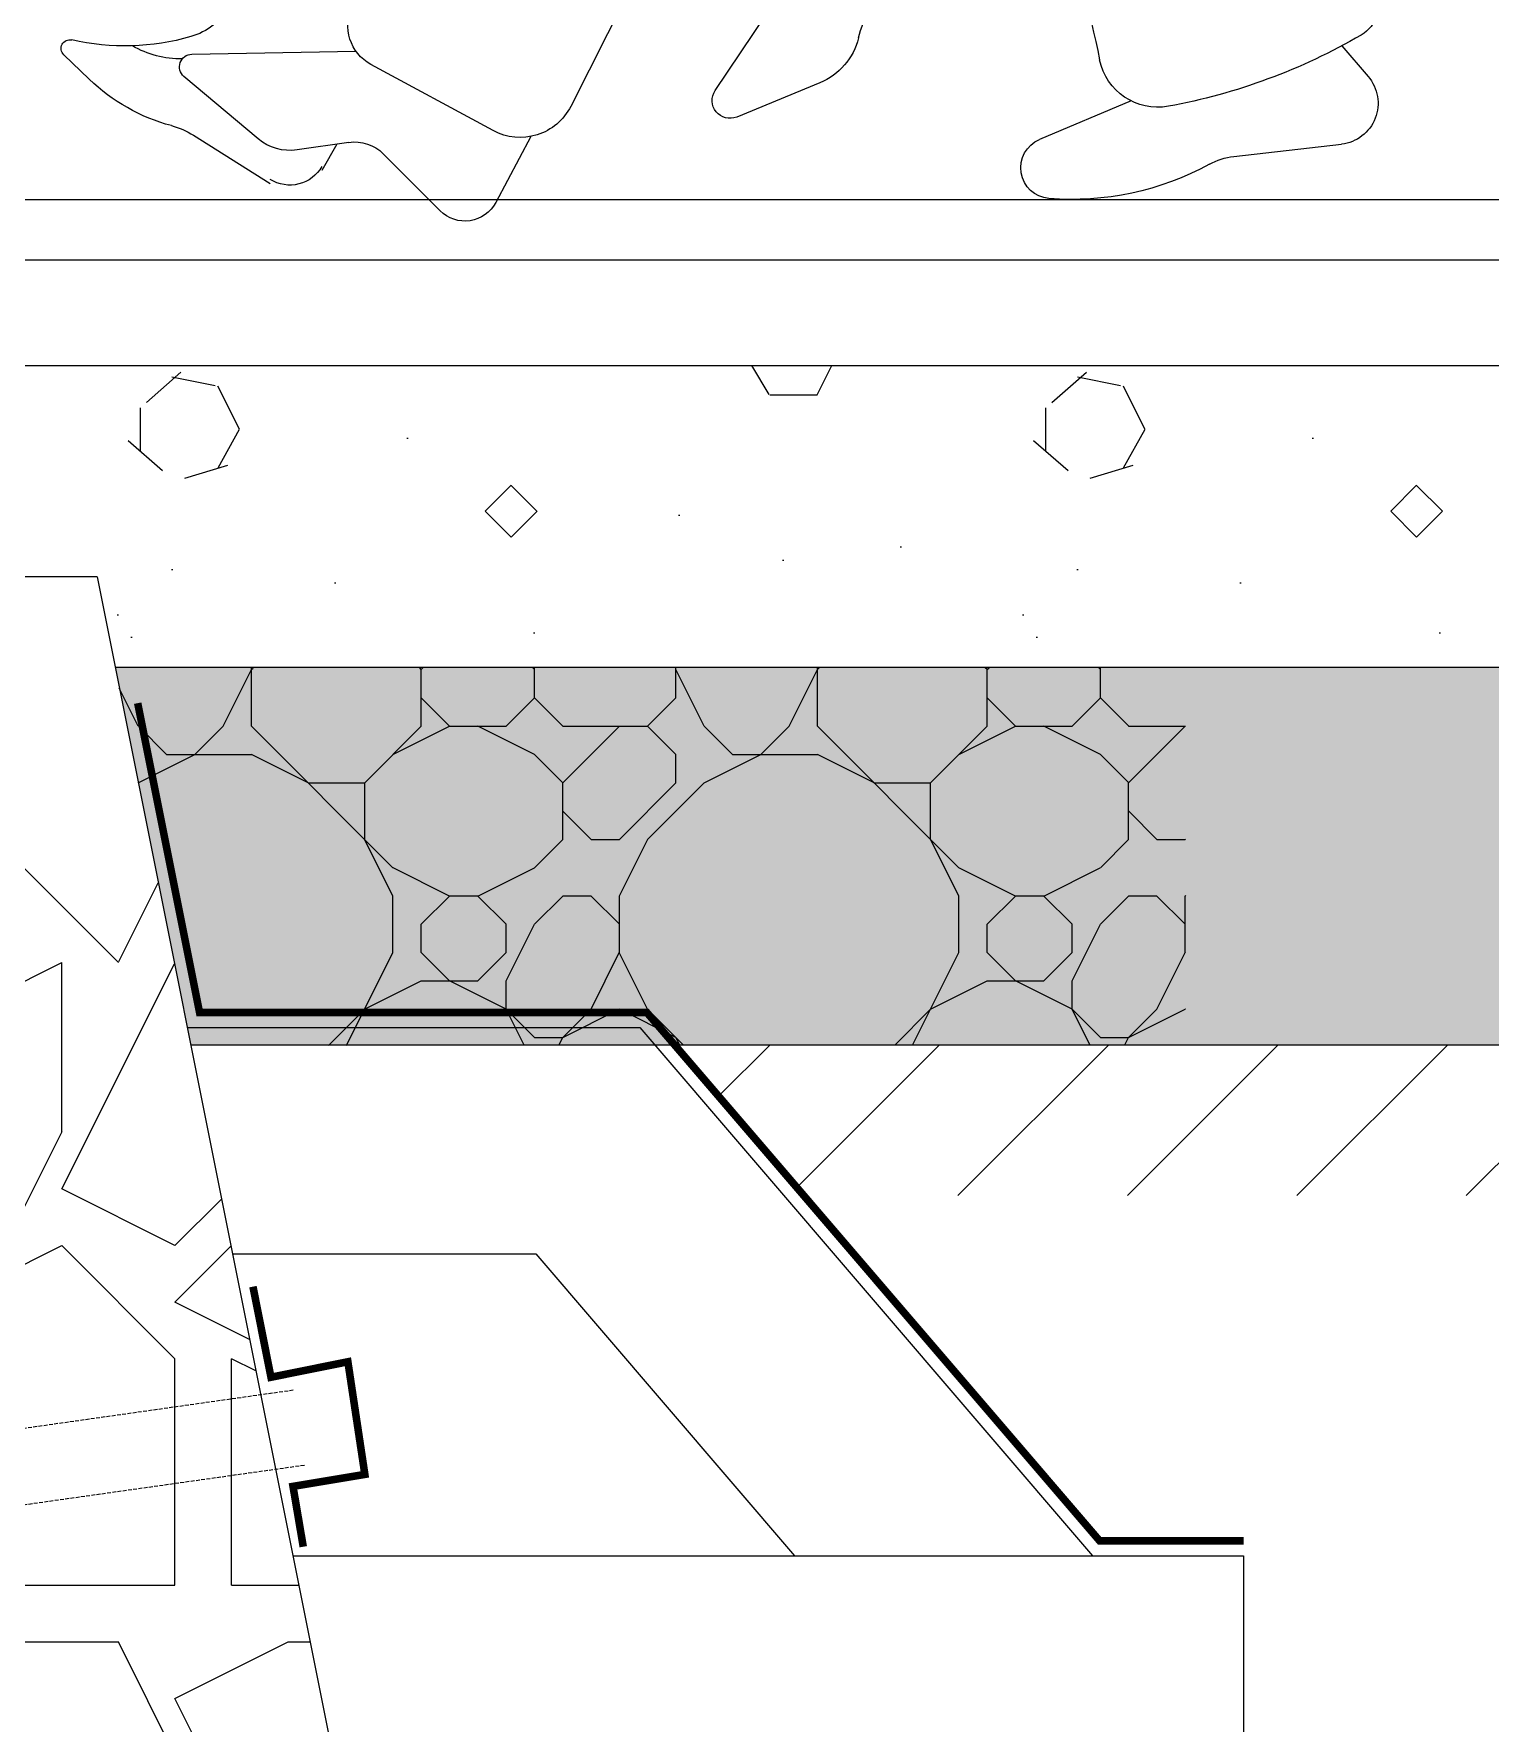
# Model space of a CAD drawing. Extents: x 1332 to 175445, y 256143 to 386027.
# Drawn here: x 159016 to 159982, y 381790 to 382909 of the extents above; entities that cross this region are included whole.
import ezdxf

# ---------------------------------------------------------------- set-up
doc = ezdxf.new("R2010")
doc.units = 0
doc.header["$LTSCALE"] = 10
doc.header["$MEASUREMENT"] = 0
doc.linetypes.add('DASH', pattern=[0.35, 0.25, -0.1])
for name, color, linetype in [('-HD-轮廓线', 4, 'Continuous'), ('0-MISC', 8, 'Continuous'), ('00-Ped..Face', 4, 'Continuous'), ('00-Ped..Hatch', 8, 'Continuous'), ('00-Ped..Section', 5, 'Continuous'), ('00-园建', 4, 'Continuous'), ('00-填充', 8, 'Continuous'), ('00-标高', 3, 'Continuous'), ('00-结构边线', 5, 'Continuous'), ('S-4-铺装填充', 8, 'Continuous'), ('Wall-LLS', 4, 'Continuous')]:
    doc.layers.add(name, color=color, linetype=linetype)
pattern_1 = [(0, (23662.74723158083, 15439.8653619026), (300, 600), [0, -600]), (0, (23311.74723158083, 15358.8653619026), (300, 600), [0, -600]), (0, (23506.74723158083, 15352.8653619026), (300, 600), [0, -600]), (0, (23719.74723158083, 15529.8653619026), (300, 600), [0, -600]), (0, (23470.74723158083, 15322.8653619026), (300, 600), [0, -600]), (0, (23779.74723158083, 15907.8653619026), (300, 600), [0, -600]), (0, (23596.74723158083, 15859.8653619026), (300, 600), [0, -600]), (0, (23692.74723158083, 15784.8653619026), (300, 600), [0, -600]), (0, (23203.74723158083, 15772.8653619026), (300, 600), [0, -600]), (0, (23497.74723158083, 15745.8653619026), (300, 600), [0, -600]), (0, (23383.74723158083, 15592.8653619026), (300, 600), [0, -600]), (0, (23389.74723158083, 15367.8653619026), (300, 600), [0, -600]), (0, (23614.74723158083, 15343.8653619026), (300, 600), [0, -600]), (0, (23779.74723158083, 15607.8653619026), (300, 600), [0, -600]), (0, (23218.74723158083, 15514.8653619026), (300, 600), [0, -600]), (0, (23269.74723158083, 15616.8653619026), (300, 600), [0, -600]), (0, (23503.74723158083, 15574.8653619026), (300, 600), [0, -600]), (0, (23419.74723158083, 15487.8653619026), (300, 600), [0, -600]), (0, (23371.74723158083, 15685.8653619026), (300, 600), [0, -600]), (0, (23446.74723158083, 15910.8653619026), (300, 600), [0, -600]), (0, (23242.74723158083, 15388.8653619026), (300, 600), [0, -600]), (0, (23572.74723158083, 15787.8653619026), (300, 600), [0, -600]), (0, (23293.74723158083, 15796.8653619026), (300, 600), [0, -600]), (0, (23245.74723158083, 15874.8653619026), (300, 600), [0, -600]), (130.601294, (23742.89008958083, 15720.0082179026), (-1499.999983430985, 1800.000007869767), [26.341554, -11037.111]), (18.4349488, (23700.03294758083, 15731.4367899026), (1499.99999446807, 599.9999955732223), [27.10524, -3767.6279]), (90, (23700.03294758083, 15705.7225059026), (300.0000000000001, 600), [25.714284, -1174.28565]), (161.565051, (23725.74723158083, 15697.1510739026), (-1500.000007552608, 599.9999552724113), [27.10524, -3767.6279]), (53.1301023, (23725.74723158083, 15697.1510739026), (300.0000005671201, 599.9999997164399), [28.57143, -2971.4285]), (135, (23748.60437558084, 15391.4368419026), (-300.0000362661431, 599.9999593952012), [24.24366, -1672.8126]), (45, (23714.31865958083, 15391.4368419026), (299.999998082377, 599.9999975789675), [24.24366, -1672.8126]), (135, (23731.46151758083, 15374.2939419026), (-300.0000362661431, 599.9999593952012), [24.24366, -1672.8126]), (45, (23731.46151758083, 15374.2939419026), (299.999998082377, 599.9999975789675), [24.24366, -1672.8126]), (116.565051, (23460.03297158083, 15794.2939359026), (-5.219298673253547e-05, 1199.999967353521), [31.94382599999999, -638.8765]), (180, (23445.74727158083, 15822.8653599026), (-299.9999999999999, 600), [34.285716, -565.71425]), (63.43494880000001, (23397.17583158083, 15794.2939359026), (2.716145353076627e-06, 1199.999994186336), [31.943826, -638.8765000000001]), (116.565051, (23411.46153158083, 15765.7225059026), (-5.219298673253547e-05, 1199.999967353521), [31.94382599999999, -638.8765]), (0, (23411.46153158083, 15765.7225059026), (300, 600), [34.285716, -565.71425]), (63.43494880000001, (23445.74727158083, 15765.7225059026), (2.716145353076627e-06, 1199.999994186336), [31.943826, -638.8765000000001]), (107.102728, (23685.74722958083, 15591.4368219026), (-899.9999655924546, 3000.000004840143), [38.861346, -16282.9025]), (143.972626, (23674.31865758083, 15628.5796479026), (-5699.99992773809, 4199.999995246334), [38.861346, -8122.02]), (180, (23642.89008758083, 15651.4367919026), (-299.9999999999999, 600), [37.142856, -562.8571]), (36.02737329999999, (23574.31866158083, 15628.5796479026), (5699.999957876589, 4199.999954722195), [38.861346, -8122.02]), (71.5650511, (23562.89008958083, 15594.2939619026), (900.0000046203285, 2999.99999483479), [36.140316, -3758.5928]), (107.102728, (23574.31866158083, 15557.1510819026), (-899.9999655924546, 3000.000004840143), [38.861346, -16282.9025]), (143.972626, (23605.74723158083, 15534.2939619026), (-5699.99992773809, 4199.999995246334), [38.861346, -8122.02]), (0, (23605.74723158083, 15534.2939619026), (300, 600), [37.142856, -562.8571]), (36.02737329999999, (23642.89008758083, 15534.2939619026), (5699.999957876589, 4199.999954722195), [38.861346, -8122.02]), (71.5650511, (23674.31865758083, 15557.1510819026), (900.0000046203285, 2999.99999483479), [36.140316, -3758.5928]), (150.255118, (23691.46151558084, 15871.4367879026), (-900.0000021301363, 599.9999925650195), [23.03502, -4814.319600000001]), (90, (23671.46151758083, 15860.0082219026), (300.0000000000001, 600), [22.857144, -1177.14275]), (29.7448813, (23671.46151758083, 15860.0082219026), (900.0000005300184, 599.9999971978212), [23.03502, -4814.319600000001]), (116.565051, (23551.46151758083, 15445.7225019026), (-5.219298673253547e-05, 1199.999967353521), [31.94382599999999, -638.8765]), (168.690067, (23537.17580558084, 15474.2939619026), (-2700.000002003099, 599.9999849441089), [29.137254, -6089.685500000001]), (41.18592510000001, (23485.74723158083, 15460.0082619026), (7499.999954558658, 6599.999942288418), [30.371844, -12725.802]), (90, (23485.74723158083, 15431.4368019026), (300.0000000000001, 600), [28.57143, -1171.4285]), (138.814074, (23508.60437558084, 15411.4368219026), (-7499.999866690215, 6600.000042036299), [30.371844, -12725.802]), (16.6992442, (23508.60437558084, 15411.4368219026), (9899.99992551639, 2999.999968578065), [29.82945, -12498.5375]), (60.9453959, (23537.17580558084, 15420.0082419026), (299.9999992038756, 599.9999946927048), [29.416086, -12325.3395]), (109.983106, (23300.03295158083, 15697.1510739026), (-1500.00000564993, 4199.999988885022), [33.44200199999998, -14012.19749999999]), (155.556045, (23288.60439158083, 15728.5796499026), (-3900.000014866057, 1799.999962602966), [34.522986, -14465.1315]), (24.4439547, (23225.74725158083, 15728.5796499026), (3900.000001945477, 1799.999991342401), [34.522986, -14465.1315]), (70.01689340000001, (23214.31869158083, 15697.1510739026), (1500.000004522143, 4199.999989580724), [33.442002, -14012.1975]), (109.983106, (23225.74725158083, 15665.7225039026), (-1500.00000564993, 4199.999988885022), [33.44200199999998, -14012.19749999999]), (160.016893, (23257.17585158083, 15654.2939319026), (-1500.00000088163, 599.9999726666744), [33.442002, -6989.377500000001]), (19.9831065, (23257.17585158083, 15654.2939319026), (1499.999991764409, 599.9999990480279), [33.442002, -6989.377500000001]), (70.01689340000001, (23288.60439158083, 15665.7225039026), (1500.000004522143, 4199.999989580724), [33.442002, -14012.1975]), (122.005383, (23522.89008758083, 15642.8653599026), (-300.00004026147, 599.9999693707862), [26.954232, -5633.434]), (18.4349488, (23482.89009158083, 15657.1510779026), (1499.99999446807, 599.9999955732223), [27.10524, -3767.6279]), (90, (23482.89009158083, 15631.4367879026), (300.0000000000001, 600), [25.714284, -1174.28565]), (161.565051, (23508.60437558084, 15622.8653619026), (-1500.000007552608, 599.9999552724113), [27.10524, -3767.6279]), (54.46232220000002, (23508.60437558084, 15622.8653619026), (2099.999996957259, 2999.999995506066), [24.57807, -10298.2115]), (116.565051, (23348.60439158083, 15497.1510819026), (-5.219298673253547e-05, 1199.999967353521), [31.94382599999999, -638.8765]), (180, (23334.31869158083, 15525.7225419026), (-299.9999999999999, 600), [31.42857, -568.5714]), (59.0362434, (23285.74725158083, 15497.1510819026), (300.0000009765315, 599.9999970877775), [33.31972799999998, -6963.821999999997]), (120.963756, (23302.89009158083, 15468.5796819026), (-300.0000409979644, 599.9999724465997), [33.319728, -6963.821999999999]), (0, (23302.89009158083, 15468.5796819026), (300, 600), [31.42857, -568.5714]), (63.43494880000001, (23334.31869158083, 15468.5796819026), (2.716145353076627e-06, 1199.999994186336), [31.943826, -638.8765000000001])]
pattern_2 = [(0, (11916.67364240419, 41837.53309997197), (0, 375), [18.75, -56.25, 18.75, -281.25]), (0, (12010.42364240419, 41875.03309997197), (0, 375), [18.75, -356.25]), (0, (11822.92364240419, 41912.53309997197), (0, 375), [37.5, -337.5]), (0, (11729.17364240419, 41931.28309997197), (0, 375), [56.25, -318.75]), (0, (11916.67364240419, 41950.03309997197), (0, 375), [37.5, -37.5, 56.25, -243.75]), (0, (11897.92364240419, 42006.28309997197), (0, 375), [56.25, -318.75]), (0, (11804.17364240419, 42025.03309997197), (0, 375), [56.25, -131.25, 56.25, -131.25]), (0, (11729.17364240419, 42081.28309997197), (0, 375), [56.25, -18.75, 18.75, -281.25]), (0, (11972.92364240419, 42118.78309997197), (0, 375), [18.75, -356.25]), (0, (11897.92364240419, 42156.28309997197), (0, 375), [37.5, -337.5]), (90, (11654.17364240419, 42175.03309997197), (-375, 2.296212748401287e-14), [37.5, -337.5]), (90, (11691.67364240419, 41912.53309997197), (-375, 2.296212748401287e-14), [18.75, -37.5, 56.25, -262.5]), (90, (11785.42364240419, 41950.03309997197), (-375, 2.296212748401287e-14), [75, -18.75, 18.75, -262.5]), (90, (11841.67364240419, 42043.78309997197), (-375, 2.296212748401287e-14), [56.25, -318.75]), (90, (11860.42364240419, 41875.03309997197), (-375, 2.296212748401287e-14), [37.5, -337.5]), (90, (11879.17364240419, 42175.03309997197), (-375, 2.296212748401287e-14), [37.5, -337.5]), (90, (11897.92364240419, 41950.03309997197), (-375, 2.296212748401287e-14), [37.5, -187.5, 18.75, -131.25]), (90, (11954.17364240419, 42137.53309997197), (-375, 2.296212748401287e-14), [18.75, -18.75, 18.75, -318.75]), (90, (11972.92364240419, 41968.78309997197), (-375, 2.296212748401287e-14), [37.5, -56.25, 37.5, -243.75]), (90, (11991.67364240419, 41875.03309997197), (-375, 2.296212748401287e-14), [37.5, -337.5]), (45, (11672.92364240419, 41875.03309997197), (2.220446049250313e-14, 374.9999993707382), [53.032875, -106.06601, 79.5495, -291.681695]), (45, (11654.17364240419, 41875.03309997197), (2.220446049250313e-14, 374.9999993707382), [53.0330085, -477.297075]), (45, (11860.42364240419, 41912.53309997197), (2.220446049250313e-14, 374.9999993707382), [53.0330085, -477.297075]), (45, (11822.92364240419, 42100.03309997197), (2.220446049250313e-14, 374.9999993707382), [53.0330085, -477.297075]), (45, (11991.67364240419, 41912.53309997197), (2.220446049250313e-14, 374.9999993707382), [53.0330085, -477.297075]), (45, (11672.92364240419, 41950.03309997197), (2.220446049250313e-14, 374.9999993707382), [26.516504, -503.81355]), (45, (11710.42364240419, 42062.53309997197), (2.220446049250313e-14, 374.9999993707382), [26.516504, -503.81355]), (45, (11747.92364240419, 41931.28309997197), (2.220446049250313e-14, 374.9999993707382), [26.516504, -503.81355]), (45, (11785.42364240419, 42062.53309997197), (2.220446049250313e-14, 374.9999993707382), [26.516504, -503.81355]), (45, (11897.92364240419, 41987.53309997197), (2.220446049250313e-14, 374.9999993707382), [26.516504, -503.81355]), (45, (11897.92364240419, 42193.78309997197), (2.220446049250313e-14, 374.9999993707382), [26.516504, -503.81355]), (45, (11935.42364240419, 42156.28309997197), (2.220446049250313e-14, 374.9999993707382), [26.516504, -503.81355]), (45, (11954.17364240419, 41950.03309997197), (2.220446049250313e-14, 374.9999993707382), [26.516504, -503.81355]), (45, (11972.92364240419, 41856.28309997197), (2.220446049250313e-14, 374.9999993707382), [26.516504, -503.81355]), (45, (11972.92364240419, 42006.28309997197), (2.220446049250313e-14, 374.9999993707382), [26.516504, -503.81355]), (45, (11972.92364240419, 42193.78309997197), (2.220446049250313e-14, 374.9999993707382), [26.516504, -503.81355]), (45, (11991.67364240419, 42118.78309997197), (2.220446049250313e-14, 374.9999993707382), [26.516504, -503.81355]), (135, (11916.67364240419, 42156.28309997197), (-374.9999993707382, 2.220446049250313e-14), [26.516504, -503.81355]), (135, (11954.17364240419, 42193.78309997197), (-374.9999993707382, 2.220446049250313e-14), [26.516504, -503.81355]), (135, (11972.92364240419, 42118.78309997197), (-374.9999993707382, 2.220446049250313e-14), [26.516504, -503.81355]), (135, (12029.17364240419, 42193.78309997197), (-374.9999993707382, 2.220446049250313e-14), [26.516504, -503.81355]), (135, (11841.67364240419, 42062.53309997197), (-374.9999993707382, 2.220446049250313e-14), [26.516504, -503.81355]), (135, (11804.17364240419, 42025.03309997197), (-374.9999993707382, 2.220446049250313e-14), [26.516504, -503.81355]), (135, (11691.67364240419, 41931.28309997197), (-374.9999993707382, 2.220446049250313e-14), [26.516504, -503.81355]), (135, (11729.17364240419, 41931.28309997197), (-374.9999993707382, 2.220446049250313e-14), [26.516504, -503.81355]), (135, (11766.67364240419, 42062.53309997197), (-374.9999993707382, 2.220446049250313e-14), [26.516504, -503.81355]), (135, (11691.67364240419, 42006.28309997197), (-374.9999993707382, 2.220446049250313e-14), [26.516504, -503.81355]), (135, (11916.67364240419, 41950.03309997197), (-374.9999993707382, 2.220446049250313e-14), [26.516504, -503.81355]), (135, (11972.92364240419, 41987.53309997197), (-374.9999993707382, 2.220446049250313e-14), [26.516504, -503.81355]), (135, (11991.67364240419, 41912.53309997197), (-374.9999993707382, 2.220446049250313e-14), [26.516504, -503.81355]), (135, (11991.67364240419, 41950.03309997197), (-374.9999993707382, 2.220446049250313e-14), [26.516504, -503.81355]), (135, (12010.42364240419, 41875.03309997197), (-374.9999993707382, 2.220446049250313e-14), [26.516504, -503.81355]), (135, (11710.42364240419, 42100.03309997197), (-374.9999993707382, 2.220446049250313e-14), [53.0330085, -477.297075]), (135, (11897.92364240419, 41987.53309997197), (-374.9999993707382, 2.220446049250313e-14), [53.0330085, -477.297075]), (135, (11879.17364240419, 41856.28309997197), (-374.9999993707382, 2.220446049250313e-14), [132.582521, -397.74756]), (26.56505119999999, (11654.17364240419, 42025.03309997197), (374.9999984068368, 3.056912567522829e-06), [41.925, -796.6004499999999]), (26.56505119999999, (11710.42364240419, 41912.53309997197), (374.9999984068368, 3.056912567522829e-06), [41.925, -796.6004499999999]), (26.56505119999999, (11785.42364240419, 42081.28309997197), (374.9999984068368, 3.056912567522829e-06), [41.925, -796.6004499999999]), (26.56505119999999, (11935.42364240419, 41837.53309997197), (374.9999984068368, 3.056912567522829e-06), [41.925, -796.6004499999999]), (26.56505119999999, (11879.17364240419, 41931.28309997197), (374.9999984068368, 3.056912567522829e-06), [41.925, -796.6004499999999]), (26.56505119999999, (11916.67364240419, 42006.28309997197), (374.9999984068368, 3.056912567522829e-06), [41.925, -796.6004499999999]), (26.56505119999999, (11860.42364240419, 42137.53309997197), (374.9999984068368, 3.056912567522829e-06), [41.925, -796.6004499999999]), (26.56505119999999, (11991.67364240419, 42118.78309997197), (374.9999984068368, 3.056912567522829e-06), [41.925, -796.6004499999999]), (63.43494880000001, (11691.67364240419, 42025.03309997197), (3.736309928115134e-07, 374.9999997484776), [41.925, -796.6004499999999]), (63.43494880000001, (11691.67364240419, 42043.78309997197), (3.736309928115134e-07, 374.9999997484776), [41.925, -796.6004499999999]), (63.43494880000001, (11841.67364240419, 42100.03309997197), (3.736309928115134e-07, 374.9999997484776), [83.85, -754.67545]), (63.43494880000001, (11972.92364240419, 42081.28309997197), (3.736309928115134e-07, 374.9999997484776), [41.925, -796.6004499999999]), (63.43494880000001, (11954.17364240419, 42025.03309997197), (3.736309928115134e-07, 374.9999997484776), [41.925, -796.6004499999999]), (63.43494880000001, (11766.67364240419, 41950.03309997197), (3.736309928115134e-07, 374.9999997484776), [41.925, -796.6004499999999]), (63.43494880000001, (11954.17364240419, 42156.28309997197), (3.736309928115134e-07, 374.9999997484776), [41.925, -796.6004499999999]), (63.43494880000001, (12010.42364240419, 42137.53309997197), (3.736309928115134e-07, 374.9999997484776), [41.925, -796.6004499999999]), (116.5650512, (11672.92364240419, 42137.53309997197), (-3.056912700749592e-06, 374.9999984068368), [41.92499999999999, -796.6004499999997]), (116.5650512, (11879.17364240419, 41837.53309997197), (-3.056912700749592e-06, 374.9999984068368), [41.92499999999999, -796.6004499999997]), (116.5650512, (11710.42364240419, 42081.28309997197), (-3.056912700749592e-06, 374.9999984068368), [41.92499999999999, -796.6004499999997]), (116.5650512, (11991.67364240419, 42043.78309997197), (-3.056912700749592e-06, 374.9999984068368), [41.92499999999999, -796.6004499999997]), (116.5650512, (11860.42364240419, 42025.03309997197), (-3.056912700749592e-06, 374.9999984068368), [41.92499999999999, -796.6004499999997]), (116.5650512, (11972.92364240419, 42100.03309997197), (-3.056912700749592e-06, 374.9999984068368), [41.92499999999999, -796.6004499999997]), (116.5650512, (11785.42364240419, 42025.03309997197), (-3.056912700749592e-06, 374.9999984068368), [41.92499999999999, -796.6004499999997]), (116.5650512, (11710.42364240419, 41950.03309997197), (-3.056912700749592e-06, 374.9999984068368), [41.92499999999999, -796.6004499999997]), (153.4349488, (11691.67364240419, 42118.78309997197), (-374.9999997484776, 3.736310372204343e-07), [41.925, -796.6004499999999]), (153.4349488, (11822.92364240419, 41912.53309997197), (-374.9999997484776, 3.736310372204343e-07), [41.925, -796.6004499999999]), (153.4349488, (11747.92364240419, 42081.28309997197), (-374.9999997484776, 3.736310372204343e-07), [41.925, -796.6004499999999]), (153.4349488, (11972.92364240419, 41931.28309997197), (-374.9999997484776, 3.736310372204343e-07), [41.925, -796.6004499999999]), (153.4349488, (11916.67364240419, 41837.53309997197), (-374.9999997484776, 3.736310372204343e-07), [41.925, -796.6004499999999]), (153.4349488, (11954.17364240419, 42137.53309997197), (-374.9999997484776, 3.736310372204343e-07), [41.925, -796.6004499999999]), (153.4349488, (11897.92364240419, 42006.28309997197), (-374.9999997484776, 3.736310372204343e-07), [41.925, -796.6004499999999]), (153.4349488, (11691.67364240419, 42118.78309997197), (-374.9999997484776, 3.736310372204343e-07), [41.925, -796.6004499999999]), (153.4349488, (12029.17364240419, 42025.03309997197), (-374.9999997484776, 3.736310372204343e-07), [41.925, -796.6004499999999]), (243.4349488, (11672.92364240419, 41875.03309997197), (-3.736308817892109e-07, -374.9999997484776), [41.925, -796.6004499999999])]
pattern_3 = [(45, (204276.3291335402, 107987.6876585866), (-56.1266007566822, 56.12660075668221), [])]

# ---------------------------------------------------------------- blocks, each defined once
blk = doc.blocks.new('PEO11')
for p, q in [((7.343899339684866, 387.1157107944782), (150.7376493394986, 103.1182107944914)), ((49.01914933943771, 114.2082107945498), (12.81039933965075, 167.9832107945003)), ((-392.3731006605522, 145.7382107944795), (-410.8683506605301, 124.2032107945306)), ((205.3278993396816, 86.00571079450674), (291.4201493396831, 132.5532107945037)), ((417.5868993395852, 139.8032107945255), (301.9803993396636, 141.9057107945264)), ((489.8091493396349, 122.1907107945298), (507.7658993395743, 139.4507107945172)), ((-24.74335066035564, 119.7182107945082), (33.83339933971001, 95.59821079456015)), ((370.8868993395299, 80.24321079456058), (423.1261493394413, 124.1682107945053)), ((-244.0508506602782, 106.8957107945607), (-179.4608506603253, 79.75071079454209)), ((-316.2603506603773, 67.83321079456071), (-392.1271006605821, 76.45321079453423)), ((178.7276493396348, 81.9407107945153), (203.5208993394917, 35.41571079449568)), ((307.0726493395341, 77.75571079455403), (343.4896493396081, 72.44821079448229)), ((315.4843993394024, 76.53071079448637), (326.0741493395471, 57.98821079451954)), ((416.3593993394896, 82.71321079455447), (362.322899339415, 48.87821079455534)), ((242.7668993394036, 29.58821079455447), (282.7923993394506, 69.68821079453846))]:
    blk.add_line(p, q)
for centre, radius, start, end in [((452.4396493394306, -2.161789205456443), 688.1994999999997, 150.7488, 168.4281), ((-125.7536006603914, 132.9657107945422), 76.03982499999998, 13.92698, 77.15628000000002), ((-393.9621006604284, 173.9782107944846), 23.917, 152.1216, 239.868), ((276.6496493393788, 159.8732107945579), 31.05595, 298.4, 26.44988), ((431.3121493396464, 197.2657107945451), 46.89449999999999, 210.5728, 253.8408), ((-194.2286006604263, 518.0957107944777), 421.7969999999999, 239.868, 259.6243), ((-7.180100660480092, 162.3682107945569), 46.12465, 193.927, 247.6183), ((464.6838993394339, 312.4382107945166), 166.804375, 253.8408, 282.9687), ((425.0746493395126, 204.8232107945296), 68.365875, 269.3984, 300.1646), ((503.499399339489, 143.8882107945573), 6.1564525, 313.8654, 102.9687), ((-262.6751006602717, 144.2632107945428), 41.75244999999999, 259.6243, 348.4281), ((417.4258993396506, 130.9457107945491), 8.857499999999998, 310.0571, 88.95815), ((-388.8511006603949, 105.2907107945429), 29.0244, 139.3388, 263.519), ((397.3116493394627, 218.4257107945086), 133.48065, 285.0585, 313.8654), ((38.61389933954342, 107.2007107944955), 12.5475825, 247.6183, 33.95348), ((186.3523993393755, 121.1007107945079), 39.896975, 206.7898, 298.4), ((446.9811493396263, 33.81071079456888), 57.6997, 105.0585, 122.0536), ((-187.8428506603086, 59.8082107945629), 21.6341575, 274.6279, 67.20477999999999), ((302.9631493394845, 49.55321079451097), 28.499375, 81.70901999999998, 135.0533), ((348.5048993396049, 106.8632107945632), 34.779075, 261.7090000000001, 310.0571), ((-321.5383506605576, 21.37071079450834), 46.76114999999999, 61.25686, 83.51900999999997), ((-202.3261006605026, 238.7282107944884), 201.1412, 241.257, 274.6279), ((348.5723993395368, 73.58821079451445), 25.909125, 209.7319, 302.0536), ((225.3001493394549, 47.0207107945498), 24.67874500000001, 208.0532, 315.0533)]:
    blk.add_arc(centre, radius, start, end)

msp = doc.modelspace()

# ---------------------------------------------------------------- hatches: boundary and pattern name
at = {"layer": '00-Ped..Hatch'}
h = msp.add_hatch(dxfattribs=at)
h.set_pattern_fill('卵石砌体', color=256, scale=50, style=0)
h.set_pattern_definition(pattern_2)
h.paths.add_polyline_path([(159120.408750411, 382238.7593985636), (159070.4140303761, 382488.7329992232), (159779.591654931, 382489.1074751992), (159779.591654931, 382239.1074751992)])
h = msp.add_hatch(dxfattribs=at)
h.set_pattern_fill('卵石砌体', color=256, scale=50, style=0)
h.set_pattern_definition(pattern_2)
h.paths.add_polyline_path([(159120.408750411, 382238.7593985636), (159070.4140303761, 382488.7329992232), (162999.9626886079, 382489.1074751993), (162999.9626886079, 382239.1074751993)])
h = msp.add_hatch(dxfattribs=at)
h.set_pattern_fill('ANSI31', color=256, scale=50, style=0)
h.set_pattern_definition(pattern_3)
h.paths.add_polyline_path([(159526.6291890125, 382139.2750117212), (159440.9149039617, 382239.2750117211), (159779.591654931, 382239.2750117211), (159779.591654931, 382139.2750117211)])
h = msp.add_hatch(dxfattribs=at)
h.set_pattern_fill('ANSI31', color=256, scale=50, style=0)
h.set_pattern_definition(pattern_3)
h.paths.add_polyline_path([(159526.6291890125, 382139.2750117212), (159440.9149039617, 382239.2750117211), (162999.9626886079, 382239.2750117212), (162999.9626886079, 382139.2750117212)])
at = {"layer": '00-填充'}
h = msp.add_hatch(dxfattribs=at)
h.set_pattern_fill('毛石砌体', color=256, scale=50, style=0)
h.set_pattern_definition([(0, (159521.9041535096, 380793.1179336339), (750, 750), [225, -525]), (0, (159971.9041535096, 380868.1179336339), (750, 750), [187.5, -562.5]), (0, (159934.4041535096, 380905.6179336339), (750, 750), [150, -600]), (0, (159709.4041535096, 381093.1179336339), (750, 750), [112.5, -112.5, 150, -375]), (0, (159709.4041535096, 381130.6179336339), (750, 750), [150, -37.5, 187.5, -375]), (0, (159371.9041535096, 381280.6179336339), (750, 750), [187.5, -562.5]), (0, (160084.4041535096, 381318.1179336339), (750, 750), [187.5, -562.5]), (90, (159371.9041535096, 380943.1179336339), (-749.9999999999999, 750.0000000000001), [112.5, -637.5]), (90, (159484.4041535096, 381505.6179336339), (-749.9999999999999, 750.0000000000001), [75, -675]), (90, (159521.9041535096, 380793.1179336339), (-749.9999999999999, 750.0000000000001), [112.5, -637.5]), (90, (159596.9041535096, 381468.1179336339), (-749.9999999999999, 750.0000000000001), [37.5, -712.5]), (90, (159634.4041535096, 381168.1179336339), (-749.9999999999999, 750.0000000000001), [112.5, -637.5]), (90, (159709.4041535096, 380905.6179336339), (-749.9999999999999, 750.0000000000001), [187.5, -562.5]), (90, (159784.4041535096, 381430.6179336339), (-749.9999999999999, 750.0000000000001), [112.5, -637.5]), (90, (159859.4041535096, 381130.6179336339), (-749.9999999999999, 750.0000000000001), [150, -600]), (90, (159896.9041535096, 381130.6179336339), (-749.9999999999999, 750.0000000000001), [150, -600]), (90, (159971.9041535096, 380793.1179336339), (-749.9999999999999, 750.0000000000001), [75, -675]), (90, (160084.4041535096, 380905.6179336339), (-749.9999999999999, 750.0000000000001), [187.5, -562.5]), (45, (159446.9041535096, 380868.1179336339), (4.440892098500626e-14, 749.9999987414762), [318.198, -742.46215]), (45, (159521.9041535096, 380905.6179336339), (4.440892098500626e-14, 749.9999987414762), [159.099, -901.56115]), (45, (159859.4041535096, 381318.1179336339), (4.440892098500626e-14, 749.9999987414762), [212.132025, -848.5281]), (45, (159859.4041535096, 381355.6179336339), (4.440892098500626e-14, 749.9999987414762), [159.099, -901.56115]), (135, (159596.9041535096, 381280.6179336339), (-749.9999987414762, 4.440892098500626e-14), [53.03325, -1007.6269]), (135, (159446.9041535096, 380868.1179336339), (-749.9999987414762, 4.440892098500626e-14), [106.06575, -954.5944000000001]), (135, (159671.9041535096, 381093.1179336339), (-749.9999987414762, 4.440892098500626e-14), [106.06575, -954.5944000000001]), (135, (159859.4041535096, 381280.6179336339), (-749.9999987414762, 4.440892098500626e-14), [106.06575, -954.5944000000001]), (135, (160084.4041535096, 381430.6179336339), (-749.9999987414762, 4.440892098500626e-14), [159.099, -901.56115]), (135, (160084.4041535096, 381393.1179336339), (-749.9999987414762, 4.440892098500626e-14), [106.06575, -954.5944000000001]), (135, (160046.9041535096, 381468.1179336339), (-749.9999987414762, 4.440892098500626e-14), [106.06575, -954.5944000000001]), (135, (159821.9041535096, 380793.1179336339), (-749.9999987414762, 4.440892098500626e-14), [159.099, -901.56115]), (26.56505119999999, (160046.9041535096, 381243.1179336339), (749.9999963664601, 3.00048386137064e-07), [83.85, -1593.20095]), (26.56505119999999, (159859.4041535096, 381055.6179336339), (749.9999963664601, 3.00048386137064e-07), [83.85, -1593.20095]), (26.56505119999999, (159596.9041535096, 381280.6179336339), (749.9999963664601, 3.00048386137064e-07), [167.7, -1509.35095]), (26.56505119999999, (159634.4041535096, 381468.1179336339), (749.9999963664601, 3.00048386137064e-07), [167.7, -1509.35095]), (26.56505119999999, (159634.4041535096, 381280.6179336339), (749.9999963664601, 3.00048386137064e-07), [167.7, -1509.35095]), (26.56505119999999, (160084.4041535096, 381430.6179336339), (749.9999963664601, 3.00048386137064e-07), [167.7, -1509.35095]), (26.56505119999999, (159371.9041535096, 381055.6179336339), (749.9999963664601, 3.00048386137064e-07), [251.5575, -1425.49345]), (26.56505119999999, (159371.9041535096, 381093.1179336339), (749.9999963664601, 3.00048386137064e-07), [251.5575, -1425.49345]), (26.56505119999999, (159371.9041535096, 381393.1179336339), (749.9999963664601, 3.00048386137064e-07), [251.5575, -1425.49345]), (63.43494882, (159746.9041535096, 381355.6179336339), (0.0803227305041343, 750.1606451050518), [83.84999999999997, -1593.2]), (63.43494882, (160084.4041535096, 381318.1179336339), (0.0803227305041343, 750.1606451050518), [83.84999999999997, -1006.1, 167.6999999999999, -419.2499999999999]), (63.43494882, (160009.4041535096, 381243.1179336339), (-1.303391794493791e-06, 749.9999970372804), [167.6999999999999, -1509.35095]), (63.43494882, (159559.4041535096, 381318.1179336339), (-1.303391794493791e-06, 749.9999970372804), [167.6999999999999, -1509.35095]), (63.43494882, (159521.9041535096, 381318.1179336339), (-1.303391794493791e-06, 749.9999970372804), [167.6999999999999, -1509.35095]), (63.43494882, (159784.4041535096, 381393.1179336339), (-1.303391794493791e-06, 749.9999970372804), [251.5574999999999, -1425.49345]), (116.5650512, (159596.9041535096, 381205.6179336339), (-3.000486081816689e-07, 749.9999963664601), [83.84999999999997, -1593.200949999999]), (116.5650512, (160084.4041535096, 381130.6179336339), (-3.000486081816689e-07, 749.9999963664601), [83.84999999999997, -1593.200949999999]), (116.5650512, (159934.4041535096, 380905.6179336339), (-3.000486081816689e-07, 749.9999963664601), [167.6999999999999, -1509.35095]), (116.5650512, (159896.9041535096, 380943.1179336339), (-3.000486081816689e-07, 749.9999963664601), [167.6999999999999, -1509.35095]), (116.5650512, (159971.9041535096, 381468.1179336339), (-3.000486081816689e-07, 749.9999963664601), [167.6999999999999, -1509.35095]), (116.5650512, (159371.9041535096, 381093.1179336339), (-3.000486081816689e-07, 749.9999963664601), [167.6999999999999, -1509.35095]), (116.5650512, (159746.9041535096, 380793.1179336339), (-3.000486081816689e-07, 749.9999963664601), [251.5574999999999, -1425.49345]), (153.43494882, (160009.4041535096, 381243.1179336339), (-749.9999970372805, -1.303391572449186e-06), [167.7, -1509.35095]), (153.43494882, (160046.9041535096, 381205.6179336339), (-749.9999970372805, -1.303391572449186e-06), [167.7, -1509.35095]), (153.43494882, (159484.4041535096, 380830.6179336339), (-749.9999970372805, -1.303391572449186e-06), [83.85, -1593.20095]), (153.43494882, (159709.4041535096, 381130.6179336339), (-749.9999970372805, -1.303391572449186e-06), [83.85, -1593.20095]), (153.43494882, (159859.4041535096, 381355.6179336339), (-749.9999970372805, -1.303391572449186e-06), [83.85, -1593.20095])])
h.paths.add_polyline_path([(158272.3056202707, 380941.1740500357), (158272.3056240854, 381149.2750117208), (158572.3056279001, 381149.2750117208), (158573.280641633, 382549.2750117208), (159058.4336071786, 382548.6351186659), (159402.530313569, 380828.1515800382)])
at = {"layer": 'S-4-铺装填充'}
h = msp.add_hatch(dxfattribs=at)
h.set_pattern_fill('加气混凝土', color=256, scale=50, style=0)
h.set_pattern_definition(pattern_1)
h.paths.add_polyline_path([(158823.280641633, 382549.2750117208), (158823.280641633, 382689.2750117211), (159779.591654931, 382689.2750117211), (159779.591654931, 382489.2750117211), (159070.3056278767, 382489.2750117211), (159058.3056279001, 382549.2750117208)])
h = msp.add_hatch(dxfattribs=at)
h.set_pattern_fill('加气混凝土', color=256, scale=50, style=0)
h.set_pattern_definition(pattern_1)
h.paths.add_polyline_path([(158823.280641633, 382549.2750117208), (158823.280641633, 382689.2750117211), (162999.9626886079, 382689.2750117212), (162999.9626886079, 382489.2750117212), (159070.3056278767, 382489.2750117211), (159058.3056279001, 382549.2750117208)])

# ---------------------------------------------------------------- linework, layer by layer
at = {"layer": '-HD-轮廓线'}
msp.add_lwpolyline([(158503.280641633, 381150.2737643148), (158503.280641633, 382799.2750117208), (162999.9626886079, 382799.2750117208)], dxfattribs=at)
at = {"layer": '00-Ped..Face'}
msp.add_line((158803.280641633, 382759.2750117208), (162999.9626886079, 382759.2750117208), dxfattribs=at)
at = {"layer": '00-Ped..Section'}
for p, q in [((158823.280641633, 382689.2750117211), (162999.9626886079, 382689.2750117211)), ((159070.3056278767, 382489.2750117211), (162999.9626886079, 382489.2750117211)), ((159120.3056277797, 382239.2750117211), (162999.9626886079, 382239.2750117211))]:
    msp.add_line(p, q, dxfattribs=at)
at = {"layer": '00-园建', "linetype": 'DASH'}
for points in [[(159188.3695945531, 382010.3154569975), (158503.280641633, 381913.1066052603)], [(159195.68775319, 381960.5434889782), (158503.280641633, 381862.7027268723)]]:
    msp.add_lwpolyline(points, dxfattribs=at)
at = {"layer": '00-标高', "linetype": 'DASH', "const_width": 5}
msp.add_lwpolyline([(159161.6347175103, 382078.9746154764), (159173.5663053209, 382018.939537217), (159224.537373555, 382029.1927970509), (159235.780377669, 381954.5504060549), (159188.1726944044, 381946.6227373927), (159194.9588434699, 381906.6497024331)], dxfattribs=at)
at = {"layer": '00-结构边线'}
for p, q in [((159118.041737321, 382250.594465511), (159418.041737321, 382250.594465511)), ((159418.041737321, 382250.594465511), (159718.0417376043, 381900.5944624717)), ((159148.0417372628, 382100.594465511), (159349.051498603, 382100.594465511)), ((159148.0417377902, 382100.5944654515), (159301.0123226249, 382100.5944651482)), ((159349.051498603, 382100.594465511), (159520.4800713099, 381900.5944624717)), ((159188.0417377902, 381900.5944649747), (159341.0123226596, 381900.5944649747))]:
    msp.add_line(p, q, dxfattribs=at)
for points in [[(159058.3056279001, 382549.2750117208), (158608.3056279001, 382549.2750117208)], [(159058.3056279001, 382549.2750117208), (159402.530313569, 380828.1515800382)], [(159188.0417374983, 381900.5944624717), (159818.0417376043, 381900.5944624717), (159818.0417376043, 381700.5944624717), (159228.0417374207, 381700.5944624717)]]:
    msp.add_lwpolyline(points, dxfattribs=at)
at = {"layer": 'Wall-LLS', "linetype": 'DASH', "ltscale": 0.1, "const_width": 5}
msp.add_lwpolyline([(159085.2506937513, 382465.5398789087), (159126.2397763513, 382260.594465511), (159422.6410865689, 382260.594465511), (159722.6410868522, 381910.5944624717), (159818.0417376043, 381910.5944624717)], dxfattribs=at)

# ---------------------------------------------------------------- block references
at = {"layer": '0-MISC', "xscale": -0.9408737857596556, "yscale": 0.9408737857596556, "zscale": 0.9408737857596556}
msp.add_blockref('PEO11', (159514.0306966449, 382763.9103785792), dxfattribs=at)

doc.saveas('drawing.dxf')
